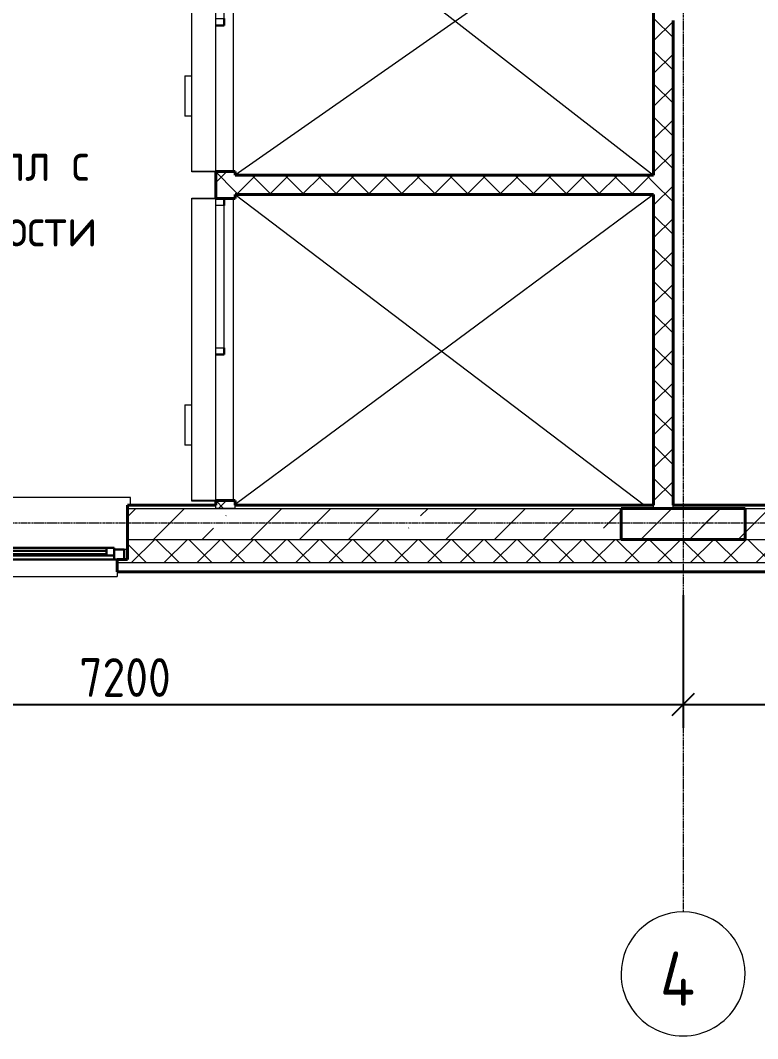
# Model space of a CAD drawing. Header units: millimetres. Extents: x -32954 to 151739, y -65671 to 56243.
# Drawn here: x -12325 to -7569, y -65671 to -59098 of the extents above; entities that cross this region are included whole.
import ezdxf

# ---------------------------------------------------------------- set-up
doc = ezdxf.new("R2010")
doc.units = ezdxf.units.MM
doc.linetypes.add('ADSK_Линия сетки', pattern=[21, 12, -3, 3, -3])
for name, color, linetype, lineweight in [('Двери', 7, 'Continuous', 18), ('Каркас_Импост', 7, 'Continuous', 30), ('Колонны', 7, 'Continuous', 18), ('Марки помещений', 7, 'Continuous', 18), ('Окна', 7, 'Continuous', 18), ('Оси', 7, 'Continuous', 9), ('Остекление', 7, 'Continuous', 30), ('Отлив', 7, 'Continuous', 18), ('Перекрытия', 7, 'Continuous', 18), ('Подоконник_Верхний брус', 7, 'Continuous', 18), ('Размеры', 7, 'Continuous', 9), ('Стены разрез', 7, 'Continuous', 40), ('Стены штриховка', 7, 'Continuous', 18)]:
    doc.layers.add(name, color=color, linetype=linetype, lineweight=lineweight)
doc.layers.add('Линии', color=7, linetype='Continuous', lineweight=9, true_color=0x00a600)
doc.styles.add('GOST Common', font='GOST_Common.ttf', dxfattribs={"width": 0.9, "height": 250})
doc.styles.add('GOST Common_1', font='GOST_Common.ttf', dxfattribs={"width": 0.9, "height": 350})
doc.dimstyles.new('ADSK_Проверочный', dxfattribs={"dimscale": 304.8, "dimtxt": 251.428749, "dimasz": 0.463911, "dimexe": 0.492126, "dimexo": 0.492126, "dimgap": 0.164042, "dimtad": 1, "dimdec": 0, "dimdsep": 46, "dimtxsty": 'GOST Common', "dimblk1": 'OBLIQUE', "dimblk2": 'OBLIQUE', "dimsah": 1, "dimcen": 0.09, "dimazin": 0, "dimtfac": 1, "dimtdec": 4, "dimtix": 1, "dimtmove": 0, "dimatfit": 3, "dimfxl": 1, "dimtvp": 1, "dimtolj": 1, "dimtzin": 0, "dimarcsym": 2})
pattern_1 = [(45, (-1e-11, -50353.12), (-106.066, 106.066), []), (135, (-1e-11, -50353.12), (-106.066, -106.066), [])]

# ---------------------------------------------------------------- blocks, each defined once
blk = doc.blocks.new('SlidingDoor-dormakaba-AL501_SingleSliding-WallHosted - Aluminium Framed Door - Sliding Right to Left-632960-В_АР_ПЭ_03 Этаж')
at = {"layer": 'Двери'}
for p, q in [((-978, -215.9), (-978, -62.5)), ((-978, -62.5), (-975, -62.5)), ((-975, -62.5), (-975, -215.9)), ((-975, -215.9), (-975, -62.5)), ((975, -62.5), (-975, -62.5)), ((-11.5, -8), (-931, -8)), ((-931, -8), (-931, -62.5)), ((-11.5, -62.5), (-11.5, -8)), ((975, -215.9), (975, -62.5)), ((975, -62.5), (978, -62.5)), ((975, -62.5), (975, -215.9)), ((978, -62.5), (978, -215.9)), ((-975, -215.9), (-978, -215.9)), ((975, -215.9), (-975, -215.9)), ((357.5, -245.9), (357.5, -215.9)), ((357.5, -260.9), (357.5, -245.9)), ((357.5, -260.9), (617.5, -260.9)), ((617.5, -215.9), (617.5, -245.9)), ((617.5, -245.9), (617.5, -260.9)), ((978, -215.9), (975, -215.9))]:
    blk.add_line(p, q, dxfattribs=at)
at = {"layer": 'Двери', "lineweight": 30}
for p, q in [((-931, -8), (-975, -8)), ((-975, -8), (-975, -62.5)), ((32.5, -8), (-11.5, -8)), ((32.5, -62.5), (32.5, -8))]:
    blk.add_line(p, q, dxfattribs=at)
blk = doc.blocks.new('B2B_Окно_1створка - 1280х2060h-666021-В_АР_ПЭ_03 Этаж')
at = {"layer": 'Каркас_Импост', "lineweight": 30}
for p, q in [((-640, 135), (-640, 70)), ((-575, 135), (-595, 135)), ((-575, 110), (-575, 135)), ((575, 135), (575, 110)), ((595, 135), (575, 135)), ((640, 70), (640, 135)), ((-640, 70), (-575, 70)), ((-525, 110), (-575, 110)), ((-575, 110), (-575, 60)), ((-525, 60), (-525, 110)), ((525, 110), (525, 60)), ((575, 110), (525, 110)), ((575, 60), (575, 110)), ((575, 70), (640, 70)), ((-575, 60), (-525, 60)), ((525, 60), (575, 60))]:
    blk.add_line(p, q, dxfattribs=at)
at = {"layer": 'Каркас_Импост'}
for p, q in [((575, 135), (-575, 135)), ((525, 110), (-525, 110)), ((-525, 60), (525, 60))]:
    blk.add_line(p, q, dxfattribs=at)
at = {"layer": 'Остекление'}
for p, q in [((525, 100), (-525, 100)), ((-525, 100), (-525, 80)), ((-525, 80), (525, 80)), ((525, 80), (525, 100))]:
    blk.add_line(p, q, dxfattribs=at)
blk = doc.blocks.new('В2В_Подоконник_ПВХ - ПВХ-666027-В_АР_ПЭ_03 Этаж')
at = {"layer": 'Подоконник_Верхний брус'}
for p, q in [((-660, 0), (-640, 0)), ((640, 0), (660, 0)), ((-680, -285), (-680, -335)), ((680, -335), (680, -285)), ((-680, -335), (680, -335))]:
    blk.add_line(p, q, dxfattribs=at)
blk = doc.blocks.new('B2B_Отлив - Отлив_металлический-622779-В_АР_ПЭ_03 Этаж')
at = {"layer": 'Отлив'}
for p, q in [((-595, 80), (-595, 110)), ((595, 110), (-595, 110)), ((595, 110), (595, 80)), ((-595, 1), (595, 1))]:
    blk.add_line(p, q, dxfattribs=at)
blk = doc.blocks.new('Ось сетки - D8-4846-В_АР_ПЭ_03 Этаж')
at = {"layer": 'Оси', "lineweight": 18}
for start, end in [(360, 180), (180, 360)]:
    blk.add_arc((0, 0), 4, start, end, dxfattribs=at)
blk = doc.blocks.new('_Oblique')
at = {"color": 0, "linetype": 'ByBlock', "lineweight": -2}
blk.add_line((-0.5, -0.5), (0.5, 0.5), dxfattribs=at)
blk = doc.blocks.new('*D223')
at = {"layer": 'Defpoints', "color": 0, "transparency": 16777216}
for p in [(-15250, -62658.1), (-8050, -62658.1), (-8050, -63514.9)]:
    blk.add_point(p, dxfattribs=at)
at = {"layer": 'Размеры', "color": 0, "lineweight": -2, "transparency": 16777216}
for p, q in [((-15250, -62808.1), (-15250, -63664.9)), ((-8050, -62808.1), (-8050, -63664.9)), ((-15250, -63514.9), (-8050, -63514.9))]:
    blk.add_line(p, q, dxfattribs=at)
at = {"layer": 'Размеры', "color": 0, "lineweight": -2, "transparency": 16777216, "xscale": 141.4, "yscale": 141.4, "zscale": 141.4, "rotation": 180}
blk.add_blockref('_Oblique', (-15250, -63514.9), dxfattribs=at)
at = {"layer": 'Размеры', "color": 0, "lineweight": -2, "transparency": 16777216, "xscale": 141.4, "yscale": 141.4, "zscale": 141.4}
blk.add_blockref('_Oblique', (-8050, -63514.9), dxfattribs=at)
at = {"layer": 'Размеры', "color": 0, "transparency": 16777216, "insert": (-11650, -63339.9), "char_height": 250, "width": 756.843, "attachment_point": 5, "style": 'GOST Common'}
blk.add_mtext('\\A1;7200', dxfattribs=at)
blk = doc.blocks.new('*D224')
at = {"layer": 'Defpoints', "color": 0, "transparency": 16777216}
for p in [(-8050, -62658.1), (-50, -62658.1), (-50, -63514.9)]:
    blk.add_point(p, dxfattribs=at)
at = {"layer": 'Размеры', "color": 0, "lineweight": -2, "transparency": 16777216}
for p, q in [((-8050, -62808.1), (-8050, -63664.9)), ((-50, -62808.1), (-50, -63664.9)), ((-8050, -63514.9), (-50, -63514.9))]:
    blk.add_line(p, q, dxfattribs=at)
at = {"layer": 'Размеры', "color": 0, "lineweight": -2, "transparency": 16777216, "xscale": 141.4, "yscale": 141.4, "zscale": 141.4, "rotation": 180}
blk.add_blockref('_Oblique', (-8050, -63514.9), dxfattribs=at)
at = {"layer": 'Размеры', "color": 0, "lineweight": -2, "transparency": 16777216, "xscale": 141.4, "yscale": 141.4, "zscale": 141.4}
blk.add_blockref('_Oblique', (-50, -63514.9), dxfattribs=at)
at = {"layer": 'Размеры', "color": 0, "transparency": 16777216, "insert": (-4050, -63339.9), "char_height": 250, "width": 756.843, "attachment_point": 5, "style": 'GOST Common'}
blk.add_mtext('\\A1;8000', dxfattribs=at)

msp = doc.modelspace()

# ---------------------------------------------------------------- hatches: boundary and pattern name
at = {"layer": 'Колонны', "lineweight": 9}
h = msp.add_hatch(dxfattribs=at)
h.set_pattern_fill('FP_3', color=256, style=0, pattern_type=2)
h.set_pattern_definition([(45, (-1e-11, -50353.1), (-314.309, 314.309), []), (45, (314.3, -50353.1), (-314.309, 314.309), [222.25, -111.125])])
h.paths.add_polyline_path([(-7650, -62448.1), (-7650, -62248.1), (-8450, -62248.1), (-8450, -62448.1)])
at = {"layer": 'Стены разрез', "lineweight": 9}
h = msp.add_hatch(dxfattribs=at)
h.set_pattern_fill('FP_1', color=256, style=0, pattern_type=2)
h.set_pattern_definition(pattern_1)
h.paths.add_polyline_path([(-10940, -62248.1), (-10940, -62198.1), (-11065, -62198.1), (-11065, -62248.1), (-11005.3, -62248.1)])
h.paths.add_polyline_path([(-11065, -60248.1), (-10940, -60248.1), (-10940, -60073.1), (-11065, -60073.1), (-11065, -60245.1)])
h.paths.add_polyline_path([(-11005.3, -58123.1), (-10940, -58123.1), (-10940, -58098.1), (-11065, -58098.1), (-11065, -58123.1)])
h = msp.add_hatch(dxfattribs=at)
h.set_pattern_fill('FP_1', color=256, style=0, pattern_type=2)
h.set_pattern_definition(pattern_1)
h.paths.add_polyline_path([(-8240, -62248.1), (-8115, -62248.1), (-8115, -58098.1), (-8240, -58098.1), (-8240, -62228.1)])
h = msp.add_hatch(dxfattribs=at)
h.set_pattern_fill('FP_1', color=256, style=0, pattern_type=2)
h.set_pattern_definition(pattern_1)
h.paths.add_polyline_path([(-9127.5, -60223.1), (-8240, -60223.1), (-8240, -60098.1), (-10940, -60098.1), (-10940, -60223.1), (-10629.8, -60223.1)])
h = msp.add_hatch(dxfattribs=at)
h.set_pattern_fill('FP_2', color=256, style=0, pattern_type=2)
h.set_pattern_definition([(45, (-1e-11, -50353.1), (-314.309, 314.309), []), (45, (314.3, -50353.1), (-314.309, 314.309), [555.625, -111.125, 3.353, -107.772])])
h.paths.add_polyline_path([(-1616.1, -62448.1), (-150, -62448.1), (-150, -62248.1), (-3070, -62248.1), (-3070, -62448.1)])
h.paths.add_polyline_path([(-4430, -62448.1), (-4430, -62248.1), (-11635, -62248.1), (-11635, -62448.1), (-6123, -62448.1)])
h.paths.add_polyline_path([(-12955, -62448.1), (-12955, -62248.1), (-15365, -62248.1), (-15365, -62448.1), (-15136.6, -62448.1)])
h = msp.add_hatch(dxfattribs=at)
h.set_pattern_fill('FP_1', color=256, style=0, pattern_type=2)
h.set_pattern_definition(pattern_1)
h.paths.add_polyline_path([(50, -62598.1), (50, -62448.1), (-3070, -62448.1), (-3070, -62578.1), (-3135, -62578.1), (-3135, -62598.1), (-113.9, -62598.1)])
h.paths.add_polyline_path([(-4365, -62598.1), (-4365, -62578.1), (-4430, -62578.1), (-4430, -62448.1), (-11635, -62448.1), (-11635, -62578.1), (-11700, -62578.1), (-11700, -62598.1), (-6123, -62598.1)])
h.paths.add_polyline_path([(-12890, -62598.1), (-12890, -62578.1), (-12955, -62578.1), (-12955, -62448.1), (-15365, -62448.1), (-15365, -62598.1), (-15136.6, -62598.1)])

# ---------------------------------------------------------------- linework, layer by layer
at = {"layer": 'Колонны', "lineweight": 40}
for p, q in [((-7650, -62248.1), (-8450, -62248.1)), ((-8450, -62248.1), (-8450, -62448.1)), ((-7650, -62448.1), (-7650, -62248.1)), ((-8450, -62448.1), (-7650, -62448.1))]:
    msp.add_line(p, q, dxfattribs=at)
at = {"layer": 'Линии'}
for p, q in [((-10811.4, -58098.1), (-8240, -60098.1)), ((-8240, -58207.6), (-10940, -60098.1)), ((-8240, -60223.1), (-10940, -62223.1)), ((-10940, -60223.1), (-8299.3, -62228.1))]:
    msp.add_line(p, q, dxfattribs=at)
at = {"layer": 'Оси', "linetype": 'ADSK_Линия сетки'}
for p, q in [((-8050, -46065.3), (-8050, -64853.1)), ((2500, -62343.1), (-32136.4, -62343.1))]:
    msp.add_line(p, q, dxfattribs=at)
at = {"layer": 'Перекрытия'}
for p, q in [((-10950, -60073.1), (-10950, -58123.1)), ((-10950, -62198.1), (-10950, -60248.1))]:
    msp.add_line(p, q, dxfattribs=at)
at = {"layer": 'Стены разрез'}
for p, q in [((-8240, -58098.1), (-8240, -60098.1)), ((-8115, -62228.1), (-8115, -59098.1)), ((-10940, -60073.1), (-11065, -60073.1)), ((-10940, -60098.1), (-10940, -60073.1)), ((-11065, -60076.1), (-11065, -60245.1)), ((-8240, -60098.1), (-10940, -60098.1)), ((-11065, -60248.1), (-10940, -60248.1)), ((-10940, -60248.1), (-10940, -60223.1)), ((-10940, -60223.1), (-8240, -60223.1)), ((-8240, -60223.1), (-8240, -62228.1)), ((-11065, -62228.1), (-11635, -62228.1)), ((-11635, -62228.1), (-11635, -62578.1)), ((-10940, -62198.1), (-11065, -62198.1)), ((-11065, -62201.1), (-11065, -62228.1)), ((-10940, -62228.1), (-10940, -62198.1)), ((-8240, -62228.1), (-10940, -62228.1)), ((-7040, -62228.1), (-8115, -62228.1)), ((-11635, -62578.1), (-11700, -62578.1)), ((-11700, -62578.1), (-11700, -62658.1)), ((-11700, -62658.1), (-4365, -62658.1))]:
    msp.add_line(p, q, dxfattribs=at)
at = {"layer": 'Стены штриховка'}
for p, q in [((-11065, -62248.1), (-11065, -62228.1)), ((-10940, -62248.1), (-10940, -62228.1)), ((-8240, -62248.1), (-8240, -62228.1)), ((-8115, -62248.1), (-8115, -62228.1)), ((-11635, -62248.1), (-4430, -62248.1)), ((-10940, -62248.1), (-11065, -62248.1)), ((-11635, -62448.1), (-4430, -62448.1)), ((-11700, -62598.1), (-4365, -62598.1))]:
    msp.add_line(p, q, dxfattribs=at)

# ---------------------------------------------------------------- block references
at = {"layer": 'Двери', "rotation": 269.9999999999999}
for p in [(-11002.5, -59098.1), (-11002.5, -61223.1)]:
    msp.add_blockref('SlidingDoor-dormakaba-AL501_SingleSliding-WallHosted - Aluminium Framed Door - Sliding Right to Left-632960-В_АР_ПЭ_03 Этаж', p, dxfattribs=at)
at = {"layer": 'Окна', "rotation": 180}
for name, p in [('В2В_Подоконник_ПВХ - ПВХ-666027-В_АР_ПЭ_03 Этаж', (-12295, -62513.1)), ('B2B_Окно_1створка - 1280х2060h-666021-В_АР_ПЭ_03 Этаж', (-12295, -62443.1)), ('B2B_Отлив - Отлив_металлический-622779-В_АР_ПЭ_03 Этаж', (-12295, -62578.1))]:
    msp.add_blockref(name, p, dxfattribs=at)
at = {"layer": 'Оси', "lineweight": 18, "xscale": 99.99999999999993, "yscale": 99.99999999999993, "zscale": 99.99999999999993, "rotation": 180}
msp.add_blockref('Ось сетки - D8-4846-В_АР_ПЭ_03 Этаж', (-8050, -65253.1), dxfattribs=at)

# ---------------------------------------------------------------- texts
at = {"layer": 'Марки помещений', "lineweight": 9, "char_height": 250, "attachment_point": 1, "style": 'GOST Common'}
for s, insert, width in [('холл', (-12714.1, -59884.5), 779.24), ('\\fGOST Common|b0|i0|c204|p34|;\\W.9;с', (-11993.7, -59884.5), 165.949), ('безопасности', (-13553.5, -60307.8), 2337.721)]:
    msp.add_mtext(s, dxfattribs=dict(at, insert=insert, width=width))
at = {"layer": 'Оси', "insert": (-8199.3, -65109.3), "char_height": 350, "width": 310.253, "attachment_point": 1, "style": 'GOST Common_1'}
msp.add_mtext('\\fGOST Common|b0|i0|c204|p34|;\\W.9;4', dxfattribs=at)

# ---------------------------------------------------------------- dimensions: what is measured, and where the dimension line sits
at = {"layer": 'Размеры'}
for base, p1, p2, override, picture, middle in [((-8050, -63514.9), (-15250, -62658.1), (-8050, -62658.1), {"dimpost": '<>', "dimfxl": 7200}, '*D223', (-11650, -63339.9)), ((-50, -63514.9), (-8050, -62658.1), (-50, -62658.1), {"dimpost": '<>', "dimfxl": 8000}, '*D224', (-4050, -63339.9))]:
    dim = msp.add_linear_dim(base=base, p1=p1, p2=p2, dimstyle='ADSK_Проверочный', override=override, dxfattribs=at)
    dim.commit()
    dim.dimension.update_dxf_attribs({"geometry": picture, "text_midpoint": middle})

doc.saveas('drawing.dxf')
